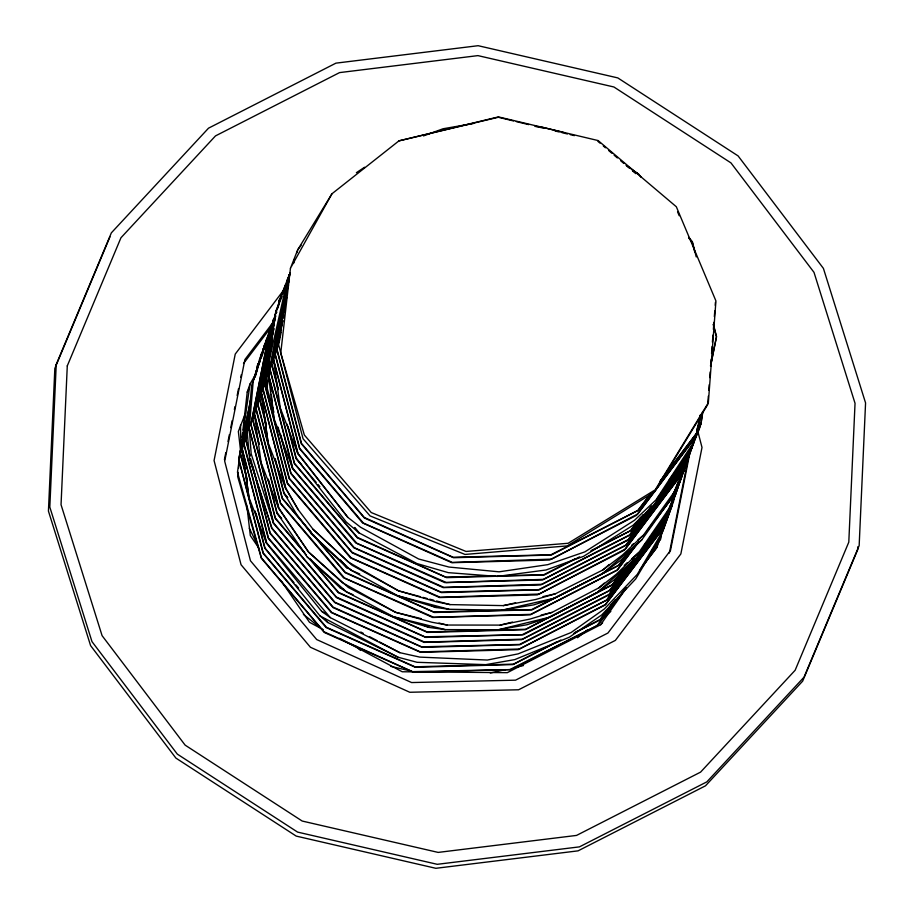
<?xml version="1.0" encoding="UTF-8"?>
<svg xmlns="http://www.w3.org/2000/svg" width="914" height="914" viewBox="0 0 914 914"><rect width="100%" height="100%" fill="white"/><g stroke="black" fill="none" stroke-linecap="round" stroke-linejoin="round"><path stroke-width="1.37" d="M857.892 546.709L857.766 549.554L802.652 681.147L705.471 785.834L578.059 850.854L435.864 868.3L296.205 836.093L175.911 758.094L90.589 645.604L48.431 511.086L54.84 368.422L109.966 236.84M708.35 396.07L707.71 404.582L654.447 492.063L567.217 545.909L464.998 554.444L370.044 515.907L303.048 438.766L278.656 344.818L281.169 332.239M708.773 390.392L709.207 384.714M709.744 377.631L710.167 371.952M710.601 366.274L711.138 359.179M711.56 353.512L712.097 346.417M712.417 342.156L712.954 335.072M713.377 329.394L713.914 322.299M714.348 316.621L714.771 310.954M715.205 305.276L715.411 302.443M270.338 331.142L268.613 333.382L253.247 380.887L249.236 428.495L251.179 453.812L273.503 523.414L336.535 597.653L425.73 637.401L523.459 634.716L610.392 590.067L634.305 558.477M238.12 472.31L237.64 476.525L261.347 558.271L324.367 632.511L413.574 672.258L511.303 669.574L598.224 624.925L626.41 587.691M238.6 468.082L239.08 463.866M240.359 452.613L240.839 448.386M241.319 444.17L241.799 439.954M242.107 437.132L242.587 432.916M242.907 430.106L247.226 392.117L250.013 383.994L256.446 372.992M290.458 268.248L280.758 352.953L304.351 435.03L371.233 512.537L466.003 551.45L568.131 543.282L655.201 489.835L708.35 402.731L715.936 300.957L676.326 206.747L598.122 140.562L498.45 116.901L398.938 140.87L331.953 193.779L297.701 249.83L290.458 268.248L331.953 193.779M672.464 501.809L671.939 506.025L660.639 537.112L635.687 578.973L601.698 614.962L569.376 637.195L514.776 659.611L485.734 664.649L417.047 662.296L398.047 657.223L327.84 622.548L320.049 615.933L264.957 547.932L256.114 513.805M661.61 532.028L660.731 539.043L657.474 543.681M674.269 495.754L673.572 501.329L662.981 530.691L637.298 574.369L604.245 609.044L571.044 632.557L518.101 653.876L487.379 660.045L419.777 657.109L399.841 652.676L330.331 617.647L321.637 611.329L266.557 543.339L248.985 497.513L242.313 449.722L249.899 410.877M288.093 426.895L296.227 458.302L346.326 522.065L359.122 532.908L416.955 563.561L448.317 572.655L497.467 576.414L546.046 569.982L583.509 556.363L632.979 525.333L654.481 504.391L691.909 447.483L699.347 428.723L699.907 424.496M287.35 290.618L273.412 358.779L280.255 407.884L297.838 453.698L347.903 517.438L360.539 527.207L418.623 558.991L448.923 567.046L499.067 571.821L547.829 564.646L584.903 551.862L634.579 520.203L656.001 499.889L693.966 441.725L700.924 424.222L702.603 411.551M273.88 412.225L267.037 387.822L269.196 372.272M278.656 304.431L279.238 300.18L285.534 284.688M250.013 383.994L237.48 472.252L261.473 557.894L324.047 631.78L412.534 671.641L509.738 669.619L596.716 625.907L625.176 588.776M651.716 505.956L629.506 535.284L542.573 579.933L444.844 582.618L355.649 542.87L292.617 468.642L273.926 418.258L268.35 374.055L268.168 364.914L275.72 311.857L287.659 278.781L290.252 273.709M699.347 428.723L699.998 424.53M700.924 424.222L702.912 411.529M267.037 387.822L266.488 379.676L268.282 368.513M268.727 365.726L269.173 362.938M278.13 307.161L279.238 300.18M258.833 365.109L260.719 355.409L262.866 351.764M680.29 478.696L687.671 459.114L675.069 496.005L668.979 508.71L638.932 552.376L616.31 574.255L599.024 587.759L551.999 612.403L530.017 619.075L500.198 625.107L447.095 625.039L431.854 622.228L395.625 612.334L342.339 582.675L308.509 551.976L278.724 508.481L254.469 414.59L273.115 320.037L275.674 316.644M297.838 453.698L273.594 359.956L288.276 285.008M288.824 282.232L289.361 279.456M673.424 497.182L671.767 505.568L667.528 511.212M224.41 459.651L225.792 452.681M228.009 441.542L229.391 434.573M230.774 427.615L232.167 420.646M234.372 409.506L234.932 406.719M237.149 395.579L238.531 388.61M240.748 377.471L241.307 374.683M249.088 422.565L245.775 439.257L250.082 455.8M262.604 354.438L264.534 344.704M275.651 315.261L257.942 404.411L282.335 498.141L311.48 532.508M268.179 367.851L264.889 384.486L289.281 478.216L352.118 552.319L441.108 592.123L538.814 589.621L625.782 545.19L684.917 467.42L686.357 460.462L684.917 467.42L626.033 545.247L539.1 589.896L441.371 592.58L352.176 552.833L289.144 478.593L264.752 384.657L269.23 362.298L268.727 365.086M282.677 294.411L283.5 290.252M283.374 317.695L283.923 314.919L283.363 317.672M660.639 534.987L659.542 540.585L651.054 551.862M676.463 489.013L675.069 496.005L676.52 489.07M684.54 467.054L683.718 471.201L625.427 548.994L539.191 594.054L440.102 597.242L351.147 557.86L287.544 483.198L263.152 389.421M669.368 553.05L688.482 456.943M690.698 448.774L670.488 550.468L607.936 633.025L515.53 680.176L411.597 682.552L316.724 639.583L250.459 560.762L224.695 461.239L244.906 359.556L274.04 321.1M700.113 415.15L695.965 436.161L637.801 513.954L551.599 559.128L452.361 562.407L363.361 523.048L299.701 448.34L275.32 354.495L285.579 303.391M251.007 397.887L238.691 459.342L263.083 553.29L326.104 627.53L415.31 667.277L513.04 664.592L560.91 640.006M255.212 376.934L257.737 364.366L259.462 362.093M250.813 399.11L238.828 459.205L263.221 552.913L326.412 627.278L415.036 666.809L513.508 664.124L556.215 642.131M255.269 376.751L257.782 364.172L260.364 360.767M250.813 402.423L240.428 454.361L247.237 480.615M256.914 371.918L259.473 359.385L260.844 357.02M248.939 419.263L243.901 444.41L268.293 538.357L331.325 612.586L420.52 652.333L518.249 649.648L605.182 604.999L664.112 527.161L665.232 521.608M261.541 356.414L262.946 349.422L264.672 347.16M248.996 422.668L245.638 439.428L249.945 456.006M263.278 351.433L264.683 344.441M269.893 329.508L250.847 424.484L275.251 518.432L306.304 555.015M270.007 329.177L250.996 424.325L275.377 518.055L304.705 552.559M271.629 324.527L252.584 419.515L259.05 444.375M275.445 316.575L257.805 404.571L282.197 498.518L345.218 572.747L434.424 612.494L532.154 609.821L619.075 565.16L631.037 549.371M276.291 312.382L276.851 309.583M273.823 328.354L259.542 399.589L266.351 425.844M270.018 354.712L263.015 389.627L287.407 483.575L350.439 557.814L439.634 597.562L537.363 594.877L624.296 550.228L683.226 472.378L684.346 466.837M270.578 351.913L271.138 349.125M283.237 292.469L283.797 289.669M289.007 274.726L269.961 369.713L294.365 463.661L357.385 537.889L446.58 577.637L544.31 574.963L579.59 556.843M288.995 274.68L270.11 369.564L294.491 463.284L357.351 537.386L445.632 577.042L495.342 575.9M290.184 272.543L271.698 364.732L278.164 389.604M285.545 303.094L275.183 354.769L299.575 448.717L362.595 522.957L451.802 562.704L549.531 560.019L636.452 515.37L695.394 437.52L696.228 433.362M286.105 300.295L286.665 297.507M297.141 252.63L297.701 249.83L301.152 245.295M669.014 510.869L667.906 516.399L609.147 594.363L522.408 639.172L424.599 642.085L335.015 602.315L271.904 528.018L249.579 458.417L247.374 434.447L251.636 385.491L266.42 339.471L268.476 335.861M688.276 455.709L687.157 461.307L628.398 539.466L541.956 584.286L443.93 587.359L354.358 547.715L291.018 473.235L278.073 427.135M249.042 419.16L244.038 444.033L268.43 537.969L331.816 612.483L420.429 651.911L519.426 648.997L605.571 604.405L663.952 527.424L665.084 521.894M261.564 356.997L263.232 348.714L264.957 346.44M275.445 313.742L256.194 409.049L280.587 503.111L344.475 577.991L433.67 617.27L530.76 614.357L617.179 570.016L637.069 543.921M293.623 263.346L294.457 259.199M660.022 536.552L658.903 542.093L650.357 553.381M666.969 516.627L665.849 522.18L606.919 600.018L519.986 644.678L422.257 647.352L333.062 607.604L270.03 533.376L250.665 458.771M667.78 515.987L668.911 510.423M670.727 505.282L669.322 512.217L650.528 537.044M672.464 500.301L671.059 507.236L666.786 512.88M677.114 488.133L676.28 492.303L654.927 520.5M679.136 481.769L678.017 487.322L672.887 494.086M272.052 340.785L261.255 393.648L268.099 442.742L285.671 488.556L298.181 509.635L312.976 529.195L352.004 565.218L398.595 590.855L436.561 601.858L450.042 604.6L503.306 605.616L535.65 599.504L555.255 593.837L602.84 569.959L622.377 555.084L643.285 535.353L674.189 492.052L681.821 476.525L682.667 472.344M688.014 455.663L686.608 462.621L627.724 540.3L540.745 584.937L443.199 587.622L353.764 547.737L290.88 473.623L280.838 434.938M689.841 450.511L688.436 457.446L659.394 495.799M691.292 446.912L690.173 452.464L671.39 477.279M696.788 430.585L697.348 427.821M700.764 414.51L697.131 432.539L660.399 481.061M710.544 365.977L716.416 336.855L713.274 324.504M273.8 328.891L259.656 398.435L266.374 424.519M278.039 308.018L278.884 303.848M292.617 468.642L268.35 374.055L287.659 278.781L268.168 364.914M666.557 518.238L665.7 522.408L606.325 600.247L519.518 644.45L421.662 646.826L333.027 607.102L270.167 532.999L252.95 466.826M700.421 415.984L697.028 432.676L660.102 481.152M710.612 365.886L716.553 336.672L713.411 324.299M250.105 409.449L242.141 448.408L248.985 497.513M259.77 362.15L261.484 353.798L262.901 351.399M271.961 341.756L261.393 393.443L268.099 442.742M287.921 287.83L288.481 285.054M670.716 505.282L669.299 512.183L650.38 536.906M678.965 482.078L677.834 487.63L674.383 492.155M689.179 453.458L688.322 457.606L661.599 492.817M691.098 447.3L689.956 452.853L675.252 472.07M677.125 487.322L675.983 492.863L656.96 517.815M681.821 476.525L682.724 472.401M253.247 380.887L270.076 330.365M685.591 465.1L672.795 502.254L667.346 513.36L637.275 557.049L613.865 580.104L597.208 592.501L550.137 617.099L526.932 624.753L498.473 629.723L445.244 629.609L429.203 627.438L393.694 616.801L346.566 591.941L340.008 587.691L306.978 556.672L277.113 513.074L268.51 479.999M667.346 513.36L672.761 499.01M675.709 491.172L680.142 479.427M245.535 413.048L238.36 431.488L240.782 452.59M275.217 458.839L284.071 493.16L296.57 514.239L311.377 533.787L350.622 569.982L397.67 595.722L436.161 607.513L448.934 609.272L502.037 610.175L533.89 604.84L554.261 598.224L601.663 574.278L620.812 560.191L641.948 539.66L672.761 496.336L679.925 478.148M682.998 470.344L684.54 466.448M687.1 459.948L692.218 446.957M674.189 492.052L678.314 481.644M687.579 458.211L693.76 442.593L679.753 482.341L672.761 496.336M275.72 311.857L282.163 296.205M247.226 392.117L249.293 388.416M339.551 638.349L402.206 671.767L507.316 672.658L600.635 624.73L626.616 587.679M623.371 569.959L612.323 584.652L525.699 629.255L427.124 631.94L338.603 592.443L310.2 559.025M272.955 323.03L271.264 325.281L252.732 419.343L259.188 444.158M613.74 601.458L600.178 619.498L575.055 632.431M651.008 493.469L638.189 510.389L551.268 555.038L453.538 557.723L364.332 517.975L301.312 443.736L276.919 349.799L282.803 320.46L277.056 349.616L301.449 443.359L364.298 517.461L453.104 557.232L550.879 554.798L637.778 510.469L650.654 493.56M643.205 514.513L631.243 530.303L590.924 551.016M638.692 541.945L617.338 570.142L530.417 614.791L432.688 617.476L343.481 577.728L280.461 503.5L256.069 409.552L275.114 314.565L276.839 312.302M647.238 530.657L648.94 528.406M623.234 570.416L612.129 585.086L525.196 629.735L427.466 632.419L338.271 592.672L309.96 559.322M643.696 546.069L647.112 541.556M615.339 599.63L599.961 619.943L573.512 633.528M640.074 569.639L657.166 547.075L658 542.916L657.086 547.155L643.285 565.16M283.489 290.366L235.241 354.084L214.07 460.553L241.056 564.738L310.429 647.261L409.769 692.264L518.604 689.773L615.351 640.406L680.85 553.941L702.009 447.472L697.748 431.02M243.512 363.532L270.932 327.349M651.248 506.447L629.7 534.85L543.419 579.373L446.329 582.504L356.814 543.259L292.754 468.254L268.35 374.055M657.292 498.496L659.017 496.233M667.506 517.381L608.621 595.06L521.654 639.709L424.107 642.393L334.661 602.52L271.766 528.395L249.579 458.417M650.037 526.898L653.499 522.362M275.377 316.678L273.652 318.929L254.298 413.539L261.141 462.655L278.724 508.481M628.661 551.987L618.31 565.538L531.582 609.615L433.647 611.934L345.184 572.244L313.308 534.656M629.746 563.881L609.112 590.855L522.237 634.682L424.941 636.83L336.329 597.013L273.64 523.037L249.236 428.495L273.503 523.414M640.657 517.278L630.283 530.84L591.358 550.582M669.197 479.976L671.801 476.582M600.635 624.73L602.612 622.765M599.024 587.759L604.28 583.098M624.228 565.412L627.381 562.613M631.585 558.888L638.932 552.376M597.208 592.501L637.275 557.049M601.663 574.278L641.948 539.66M602.84 569.959L609.227 564.486M631.574 545.372L633.71 543.544M637.961 539.9L643.285 535.353M577.511 637.732L587.508 629.837M604.177 616.687L610.838 611.42M356.38 172.7L364.572 167.251M575.032 558.865L543.636 574.78L498.187 575.831M423.468 135.923L443.062 128.76L473.406 123.504M500.198 625.107L512.468 622.091M541.088 615.076L551.999 612.403M498.473 629.723L550.137 617.099M398.938 140.87L498.301 117.266L513.508 120.945M502.037 610.175L554.261 598.224M503.306 605.616L515.61 602.829M542.95 596.625L555.255 593.837M490.281 673.012L505.488 669.596M513.782 667.734L523.459 665.563M534.941 126.406L540.54 126.795L563.241 132.324M390.689 666.363L411.449 671.162M516.273 121.608L528.726 124.612M535.638 126.292L543.933 128.291M554.992 130.965L559.139 131.959M561.904 132.633L567.445 133.97M570.21 134.632L574.358 135.638M421.365 618.687L395.625 612.334L348.28 587.416L308.509 551.976L278.85 508.093L254.469 414.59M438.971 623.04L447.095 625.039M393.694 616.801L445.244 629.609M397.67 595.722L448.934 609.272M420.257 596.648L398.595 590.855L348.268 561.996L312.976 529.195M422.965 597.368L427.032 598.453M429.74 599.173L433.796 600.258M436.504 600.978L450.042 604.6M353.124 594.763L346.566 591.941L306.978 556.672M422.645 624.616L429.203 627.438L422.748 624.559M350.622 569.982L359.693 573.958M430.974 605.239L436.161 607.513L433.567 606.37M350.839 569.502L346.954 567.765L311.377 533.787M340.008 587.691L343.893 589.416M626.993 165.925L638.532 174.014L641.182 177.35M321.637 611.329L325.418 613.328M360.744 631.997L363.258 633.333M369.564 636.67L377.139 640.668M379.664 642.005L399.841 652.676M320.049 615.933L398.047 657.223M323.259 629.655L309.48 622.297L281.489 581.281M632.362 170.598L638.532 174.014M303.402 614.379L320.117 627.598M597.87 141.316L600.03 143.155M603.286 145.932L605.456 147.782M608.701 150.547L611.957 153.323M614.128 155.174L617.373 157.939M620.629 160.715L623.885 163.492M626.056 165.331L629.3 168.107M632.557 170.884L635.801 173.649M355.169 645.661L360.493 650.414M330.331 617.647L266.694 542.95L242.313 449.722L266.557 543.339M316.198 482.352L296.102 458.679L287.133 424.142M318.015 484.5L319.843 486.648M287.59 497.844L283.934 493.537L274.965 458.999M280.632 517.758L276.988 513.451L268.019 478.913M294.045 582.744L264.82 548.309L255.132 511.006M295.873 584.891L298.615 588.125M325.11 619.315L327.84 622.548M296.227 458.302L301.7 464.792M284.071 493.16L287.716 497.479M277.113 513.074L281.672 518.478M688.63 237.846L692.275 242.187L694.72 251.796M688.87 237.366L692.401 241.81L696.251 256.937M347.903 517.438L297.964 453.321L273.594 359.956M259.108 548.469L250.31 535.57L246.917 506.036M298.181 509.635L285.808 488.179L261.393 393.443L285.671 488.556M249.305 528.246L258.091 546.035M677.56 211.785L679.205 215.727M266.488 379.676L267.208 382.44M271.824 364.069L278.199 388.656M240.553 453.744L247.271 479.679M268.625 369.13L269.23 374.74M269.836 380.361L270.293 384.566M270.59 387.376L271.047 391.592M271.344 394.402L273.926 418.258M240.542 425.238L240.816 445.049M56.234 364.446L49.813 507.099L91.983 641.628L177.305 754.107L297.598 832.106L437.258 864.313L579.453 846.867L706.865 781.858L804.034 677.16L859.16 545.578L865.569 402.914L823.411 268.396L738.089 155.906L617.795 77.907L478.136 45.7L335.941 63.146L208.529 128.166L111.348 232.853L56.234 364.446M67.282 365.886L61.044 504.722L102.082 635.653L185.131 745.127L302.203 821.046L438.16 852.408L576.54 835.419L700.581 772.124L795.146 670.248L848.798 542.139L855.036 403.303L814.008 272.372L730.96 162.898L613.888 86.979L477.931 55.617L339.551 72.606L215.498 135.9L120.945 237.777L67.282 365.886M263.198 351.547L261.484 353.798L263.198 351.547M359.122 532.908L354.552 527.538L359.122 532.908M346.954 567.765L340.568 560.236L346.954 567.765"/></g></svg>
